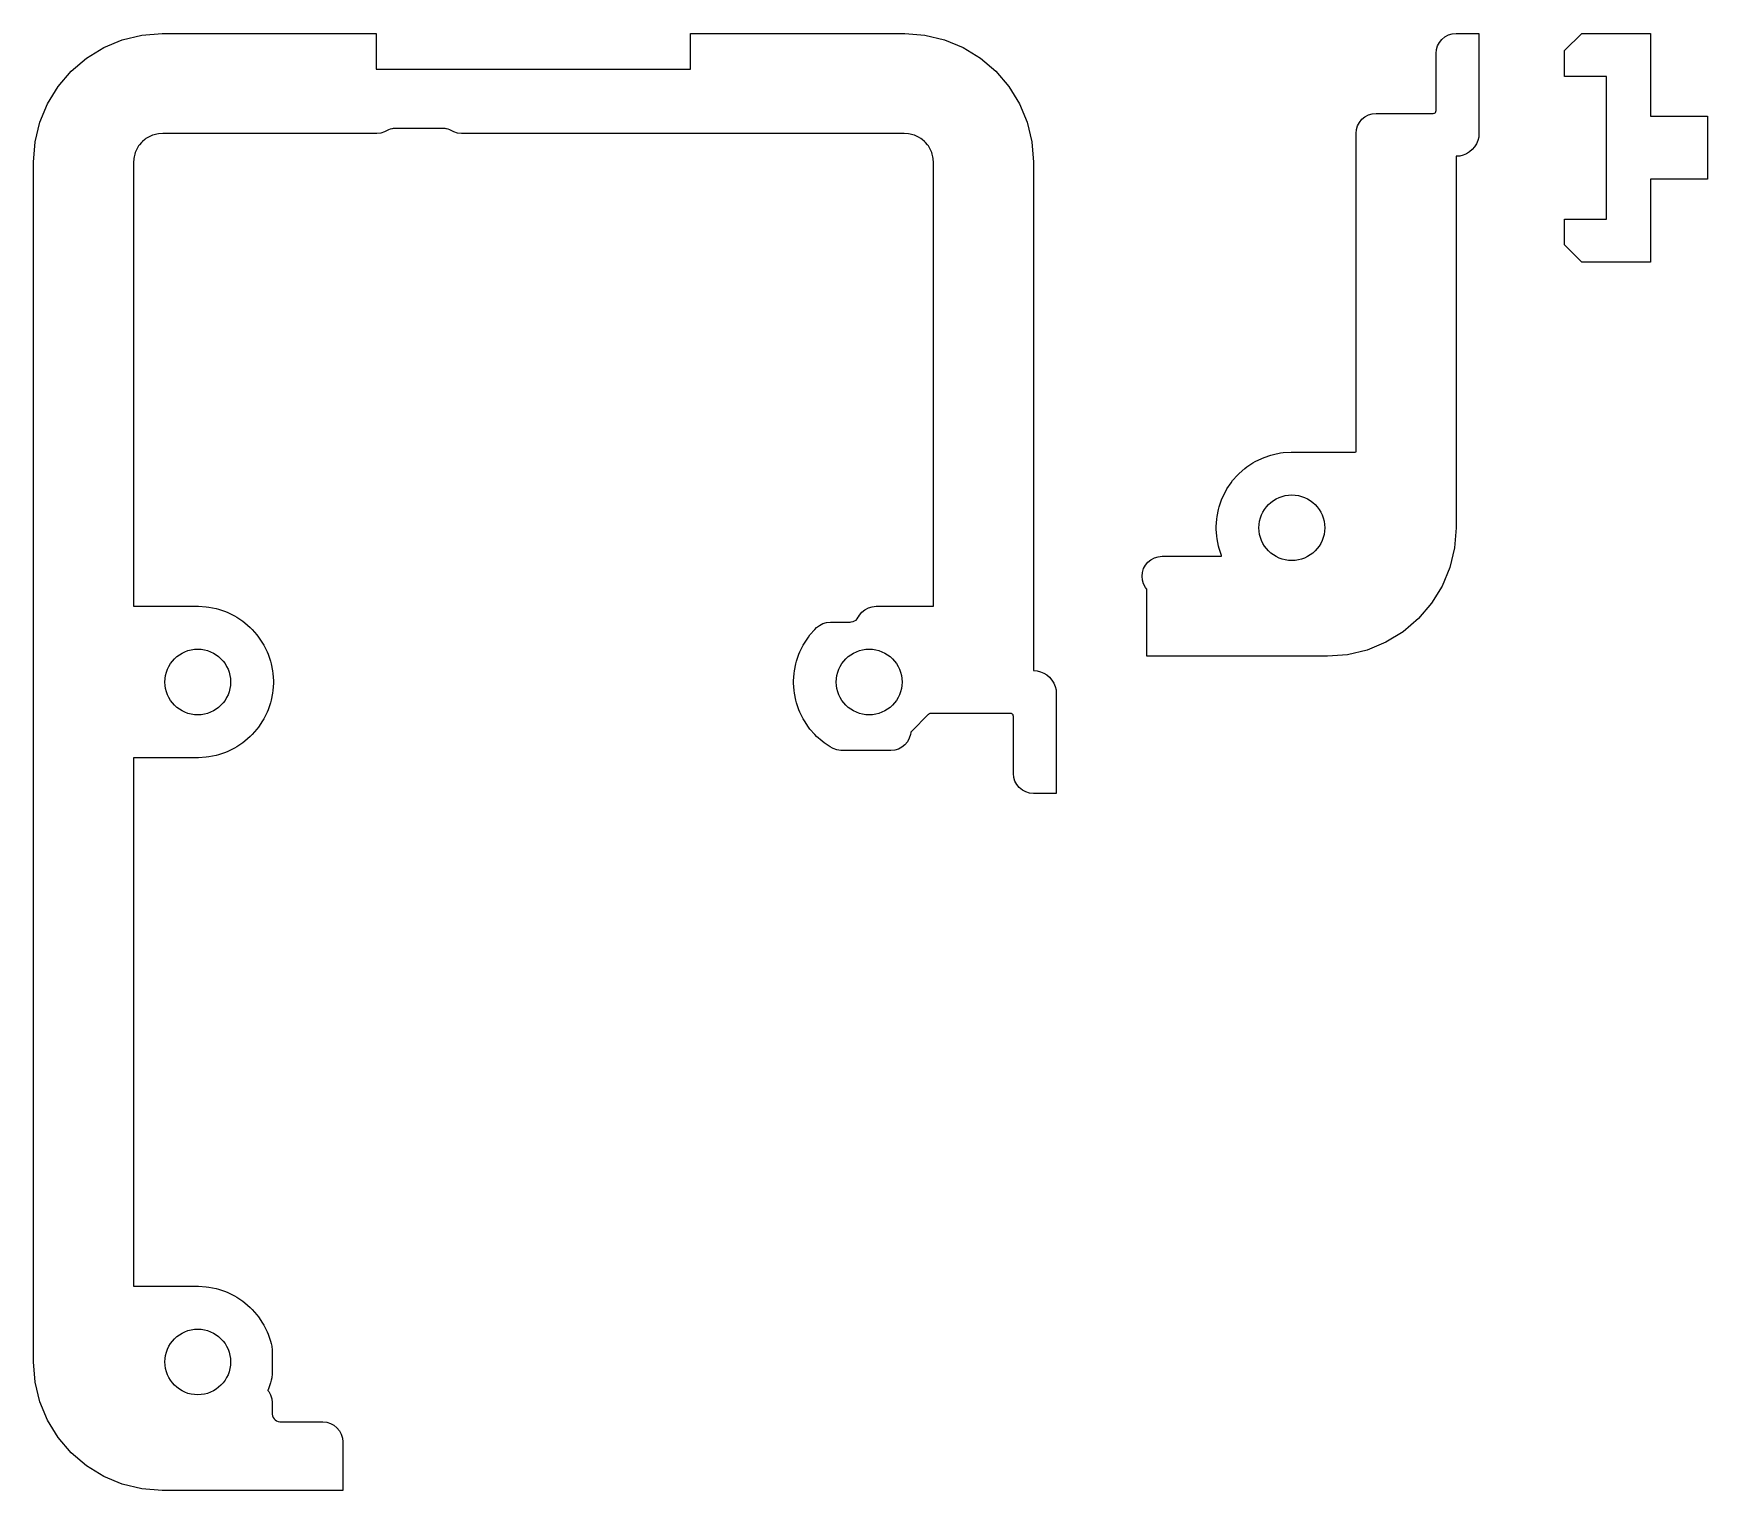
# Model space of a CAD drawing. Header units: metres. Extents: x 3 to 61.6, y -54 to -3.
import ezdxf

# ---------------------------------------------------------------- set-up
doc = ezdxf.new("R2010")
doc.units = ezdxf.units.M

msp = doc.modelspace()

# ---------------------------------------------------------------- linework, layer by layer
at = {"layer": 'CUT'}
for p, q in [((4.855, -3.859), (5.457, -3.49)), ((5.457, -3.49), (6.109, -3.22)), ((6.109, -3.22), (6.796, -3.055)), ((6.796, -3.055), (7.5, -3)), ((7.5, -3), (15, -3)), ((15, -3), (15, -4.25)), ((26, -4.25), (26, -3)), ((26, -3), (33.5, -3)), ((33.5, -3), (34.204, -3.055)), ((34.204, -3.055), (34.891, -3.22)), ((34.891, -3.22), (35.543, -3.49)), ((35.543, -3.49), (36.145, -3.859)), ((52.106, -3.563), (52.146, -3.432)), ((52.146, -3.432), (52.211, -3.311)), ((52.211, -3.311), (52.298, -3.205)), ((52.298, -3.205), (52.404, -3.118)), ((52.404, -3.118), (52.525, -3.053)), ((52.525, -3.053), (52.656, -3.013)), ((52.656, -3.013), (52.793, -3)), ((52.793, -3), (53.593, -3)), ((53.593, -3), (53.593, -6.5)), ((56.593, -3.6), (57.193, -3)), ((57.193, -3), (58.073, -3)), ((58.073, -3), (59.593, -3)), ((59.593, -3), (59.593, -5.9)), ((4.318, -4.318), (4.855, -3.859)), ((36.145, -3.859), (36.682, -4.318)), ((52.093, -3.7), (52.106, -3.563)), ((52.093, -5.683), (52.093, -3.7)), ((56.593, -4.5), (56.593, -3.6)), ((3.859, -4.855), (4.318, -4.318)), ((15, -4.25), (26, -4.25)), ((36.682, -4.318), (37.141, -4.855)), ((58.063, -4.5), (56.593, -4.5)), ((58.063, -9.5), (58.063, -4.5)), ((3.49, -5.457), (3.859, -4.855)), ((37.141, -4.855), (37.51, -5.457)), ((3.22, -6.109), (3.49, -5.457)), ((37.51, -5.457), (37.78, -6.109)), ((49.604, -5.918), (49.725, -5.853)), ((49.725, -5.853), (49.856, -5.813)), ((49.856, -5.813), (49.993, -5.8)), ((49.993, -5.8), (51.976, -5.8)), ((51.976, -5.8), (51.989, -5.799)), ((51.989, -5.799), (52.021, -5.793)), ((52.021, -5.793), (52.039, -5.786)), ((52.039, -5.786), (52.055, -5.775)), ((52.055, -5.775), (52.068, -5.762)), ((52.068, -5.762), (52.079, -5.746)), ((52.079, -5.746), (52.086, -5.728)), ((52.086, -5.728), (52.092, -5.696)), ((52.092, -5.696), (52.093, -5.683)), ((3.055, -6.796), (3.22, -6.109)), ((15.407, -6.382), (15.286, -6.447)), ((15.429, -6.367), (15.407, -6.382)), ((15.407, -6.382), (15.407, -6.382)), ((15.483, -6.345), (15.429, -6.367)), ((15.546, -6.332), (15.483, -6.345)), ((15.553, -6.332), (15.546, -6.332)), ((15.587, -6.33), (15.553, -6.332)), ((17.413, -6.33), (15.587, -6.33)), ((17.447, -6.332), (17.413, -6.33)), ((17.454, -6.332), (17.447, -6.332)), ((17.517, -6.345), (17.454, -6.332)), ((17.571, -6.367), (17.517, -6.345)), ((17.593, -6.382), (17.571, -6.367)), ((17.714, -6.447), (17.593, -6.382)), ((37.78, -6.109), (37.945, -6.796)), ((49.293, -6.5), (49.306, -6.363)), ((49.306, -6.363), (49.346, -6.232)), ((49.346, -6.232), (49.411, -6.111)), ((49.411, -6.111), (49.498, -6.005)), ((49.498, -6.005), (49.604, -5.918)), ((59.593, -5.9), (61.593, -5.9)), ((61.593, -5.9), (61.593, -8.1)), ((3, -7.5), (3.055, -6.796)), ((6.626, -7.024), (6.601, -7.073)), ((6.679, -6.937), (6.626, -7.024)), ((6.711, -6.893), (6.679, -6.937)), ((6.777, -6.816), (6.711, -6.893)), ((6.816, -6.777), (6.777, -6.816)), ((6.893, -6.711), (6.816, -6.777)), ((6.937, -6.679), (6.893, -6.711)), ((7.024, -6.626), (6.937, -6.679)), ((7.073, -6.601), (7.024, -6.626)), ((7.167, -6.562), (7.073, -6.601)), ((7.219, -6.545), (7.167, -6.562)), ((7.317, -6.522), (7.219, -6.545)), ((7.371, -6.513), (7.317, -6.522)), ((7.526, -6.501), (7.371, -6.513)), ((7.553, -6.5), (7.526, -6.501)), ((15.018, -6.5), (7.553, -6.5)), ((15.155, -6.487), (15.018, -6.5)), ((15.286, -6.447), (15.155, -6.487)), ((17.845, -6.487), (17.714, -6.447)), ((17.982, -6.5), (17.845, -6.487)), ((33.447, -6.5), (17.982, -6.5)), ((33.474, -6.501), (33.447, -6.5)), ((33.629, -6.513), (33.474, -6.501)), ((33.683, -6.522), (33.629, -6.513)), ((33.781, -6.545), (33.683, -6.522)), ((33.833, -6.562), (33.781, -6.545)), ((33.927, -6.601), (33.833, -6.562)), ((33.976, -6.626), (33.927, -6.601)), ((34.063, -6.679), (33.976, -6.626)), ((34.107, -6.711), (34.063, -6.679)), ((34.184, -6.777), (34.107, -6.711)), ((34.223, -6.816), (34.184, -6.777)), ((34.289, -6.893), (34.223, -6.816)), ((34.321, -6.937), (34.289, -6.893)), ((34.374, -7.024), (34.321, -6.937)), ((34.399, -7.073), (34.374, -7.024)), ((37.945, -6.796), (38, -7.5)), ((49.293, -17.616), (49.293, -6.5)), ((53.44, -6.97), (53.359, -7.066)), ((53.506, -6.863), (53.44, -6.97)), ((53.554, -6.747), (53.506, -6.863)), ((53.583, -6.625), (53.554, -6.747)), ((53.593, -6.5), (53.583, -6.625)), ((3, -49.5), (3, -7.5)), ((6.501, -7.526), (6.5, -7.553)), ((6.5, -7.553), (6.5, -23.016)), ((6.513, -7.371), (6.501, -7.526)), ((6.522, -7.317), (6.513, -7.371)), ((6.545, -7.219), (6.522, -7.317)), ((6.562, -7.167), (6.545, -7.219)), ((6.601, -7.073), (6.562, -7.167)), ((34.438, -7.167), (34.399, -7.073)), ((34.455, -7.219), (34.438, -7.167)), ((34.478, -7.317), (34.455, -7.219)), ((34.487, -7.371), (34.478, -7.317)), ((34.499, -7.526), (34.487, -7.371)), ((34.5, -7.553), (34.499, -7.526)), ((34.5, -23.016), (34.5, -7.553)), ((38, -7.5), (38, -25.3)), ((52.918, -7.29), (52.793, -7.3)), ((52.793, -7.3), (52.793, -20.3)), ((53.04, -7.261), (52.918, -7.29)), ((53.156, -7.213), (53.04, -7.261)), ((53.263, -7.147), (53.156, -7.213)), ((53.359, -7.066), (53.263, -7.147)), ((61.593, -8.1), (59.593, -8.1)), ((59.593, -8.1), (59.593, -11)), ((56.593, -10.4), (56.593, -9.5)), ((56.593, -9.5), (58.063, -9.5)), ((57.193, -11), (56.593, -10.4)), ((58.063, -11), (57.193, -11)), ((59.593, -11), (58.063, -11)), ((45.468, -18.172), (45.68, -18.031)), ((45.68, -18.031), (45.759, -17.985)), ((45.759, -17.985), (45.988, -17.872)), ((45.988, -17.872), (46.072, -17.837)), ((46.072, -17.837), (46.314, -17.755)), ((46.314, -17.755), (46.402, -17.731)), ((46.402, -17.731), (46.652, -17.682)), ((46.652, -17.682), (46.743, -17.67)), ((46.743, -17.67), (47.02, -17.651)), ((47.02, -17.651), (47.066, -17.65)), ((47.066, -17.65), (49.259, -17.65)), ((49.259, -17.65), (49.29, -17.647)), ((49.29, -17.647), (49.293, -17.616)), ((44.774, -18.937), (44.915, -18.725)), ((44.915, -18.725), (44.971, -18.652)), ((44.971, -18.652), (45.139, -18.461)), ((45.139, -18.461), (45.204, -18.396)), ((45.204, -18.396), (45.395, -18.228)), ((45.395, -18.228), (45.468, -18.172)), ((44.498, -19.571), (44.58, -19.329)), ((44.58, -19.329), (44.615, -19.245)), ((44.615, -19.245), (44.728, -19.016)), ((44.728, -19.016), (44.774, -18.937)), ((44.413, -20), (44.425, -19.909)), ((44.425, -19.909), (44.474, -19.659)), ((44.474, -19.659), (44.498, -19.571)), ((44.396, -20.254), (44.413, -20)), ((44.396, -20.346), (44.396, -20.254)), ((44.413, -20.6), (44.396, -20.346)), ((52.793, -20.3), (52.738, -21.004)), ((44.425, -20.691), (44.413, -20.6)), ((44.474, -20.941), (44.425, -20.691)), ((44.498, -21.029), (44.474, -20.941)), ((44.579, -21.267), (44.498, -21.029)), ((52.738, -21.004), (52.573, -21.691)), ((41.853, -21.732), (41.918, -21.611)), ((41.918, -21.611), (42.005, -21.505)), ((42.005, -21.505), (42.111, -21.418)), ((42.111, -21.418), (42.232, -21.353)), ((42.232, -21.353), (42.363, -21.313)), ((42.363, -21.313), (42.5, -21.3)), ((42.5, -21.3), (44.567, -21.3)), ((44.567, -21.3), (44.578, -21.299)), ((44.578, -21.299), (44.586, -21.297)), ((44.586, -21.297), (44.579, -21.267)), ((41.8, -22), (41.813, -21.863)), ((41.813, -22.137), (41.8, -22)), ((41.813, -21.863), (41.853, -21.732)), ((41.853, -22.268), (41.813, -22.137)), ((52.573, -21.691), (52.303, -22.343)), ((41.918, -22.389), (41.853, -22.268)), ((41.959, -22.444), (41.918, -22.389)), ((41.965, -22.451), (41.959, -22.444)), ((41.968, -22.484), (41.965, -22.451)), ((41.968, -24.8), (41.968, -22.484)), ((52.303, -22.343), (51.934, -22.945)), ((6.5, -23.016), (6.503, -23.047)), ((6.503, -23.047), (6.534, -23.05)), ((6.534, -23.05), (8.727, -23.05)), ((8.727, -23.05), (8.773, -23.051)), ((8.773, -23.051), (9.05, -23.07)), ((9.05, -23.07), (9.141, -23.082)), ((9.141, -23.082), (9.391, -23.131)), ((9.391, -23.131), (9.479, -23.155)), ((9.479, -23.155), (9.721, -23.237)), ((9.721, -23.237), (9.805, -23.272)), ((9.805, -23.272), (10.034, -23.385)), ((10.034, -23.385), (10.113, -23.431)), ((10.113, -23.431), (10.325, -23.572)), ((31.83, -23.489), (31.866, -23.436)), ((31.866, -23.436), (31.874, -23.42)), ((31.874, -23.42), (31.91, -23.361)), ((31.91, -23.361), (31.997, -23.255)), ((31.997, -23.255), (32.103, -23.168)), ((32.103, -23.168), (32.224, -23.103)), ((32.224, -23.103), (32.355, -23.063)), ((32.355, -23.063), (32.492, -23.05)), ((32.492, -23.05), (34.466, -23.05)), ((34.466, -23.05), (34.497, -23.047)), ((34.497, -23.047), (34.5, -23.016)), ((51.934, -22.945), (51.475, -23.482)), ((10.325, -23.572), (10.398, -23.628)), ((10.398, -23.628), (10.589, -23.796)), ((10.589, -23.796), (10.654, -23.861)), ((10.654, -23.861), (10.822, -24.052)), ((30.178, -24.052), (30.346, -23.861)), ((30.346, -23.861), (30.411, -23.796)), ((30.411, -23.796), (30.436, -23.774)), ((30.436, -23.774), (30.509, -23.718)), ((30.509, -23.718), (30.63, -23.653)), ((30.63, -23.653), (30.761, -23.613)), ((30.761, -23.613), (30.898, -23.6)), ((30.898, -23.6), (31.583, -23.6)), ((31.583, -23.6), (31.617, -23.598)), ((31.617, -23.598), (31.624, -23.598)), ((31.624, -23.598), (31.687, -23.585)), ((31.687, -23.585), (31.741, -23.563)), ((31.741, -23.563), (31.789, -23.53)), ((31.789, -23.53), (31.83, -23.489)), ((50.938, -23.941), (50.336, -24.31)), ((51.475, -23.482), (50.938, -23.941)), ((10.822, -24.052), (10.878, -24.125)), ((10.878, -24.125), (11.019, -24.337)), ((11.019, -24.337), (11.065, -24.416)), ((11.065, -24.416), (11.178, -24.645)), ((29.822, -24.645), (29.935, -24.416)), ((29.935, -24.416), (29.981, -24.337)), ((29.981, -24.337), (30.122, -24.125)), ((30.122, -24.125), (30.178, -24.052)), ((49.684, -24.58), (48.997, -24.745)), ((50.336, -24.31), (49.684, -24.58)), ((11.178, -24.645), (11.213, -24.729)), ((11.213, -24.729), (11.295, -24.971)), ((11.295, -24.971), (11.319, -25.059)), ((11.319, -25.059), (11.368, -25.309)), ((29.632, -25.309), (29.681, -25.059)), ((29.681, -25.059), (29.705, -24.971)), ((29.705, -24.971), (29.787, -24.729)), ((29.787, -24.729), (29.822, -24.645)), ((48.293, -24.8), (41.968, -24.8)), ((48.997, -24.745), (48.293, -24.8)), ((11.368, -25.309), (11.38, -25.4)), ((11.38, -25.4), (11.397, -25.654)), ((11.397, -25.746), (11.38, -26)), ((11.397, -25.654), (11.397, -25.746)), ((29.603, -25.654), (29.62, -25.4)), ((29.603, -25.746), (29.603, -25.654)), ((29.62, -26), (29.603, -25.746)), ((29.62, -25.4), (29.632, -25.309)), ((38, -25.3), (38.125, -25.31)), ((38.125, -25.31), (38.247, -25.339)), ((38.247, -25.339), (38.363, -25.387)), ((38.363, -25.387), (38.47, -25.453)), ((38.47, -25.453), (38.566, -25.534)), ((38.566, -25.534), (38.647, -25.63)), ((38.647, -25.63), (38.713, -25.737)), ((38.713, -25.737), (38.761, -25.853)), ((11.319, -26.341), (11.295, -26.429)), ((11.368, -26.091), (11.319, -26.341)), ((11.38, -26), (11.368, -26.091)), ((29.632, -26.091), (29.62, -26)), ((29.681, -26.341), (29.632, -26.091)), ((29.705, -26.429), (29.681, -26.341)), ((38.761, -25.853), (38.79, -25.975)), ((38.79, -25.975), (38.8, -26.1)), ((38.8, -26.1), (38.8, -29.6)), ((11.178, -26.755), (11.065, -26.984)), ((11.213, -26.671), (11.178, -26.755)), ((11.295, -26.429), (11.213, -26.671)), ((29.787, -26.671), (29.705, -26.429)), ((29.822, -26.755), (29.787, -26.671)), ((29.935, -26.984), (29.822, -26.755)), ((34.317, -26.841), (33.741, -27.417)), ((34.327, -26.833), (34.317, -26.841)), ((34.354, -26.814), (34.327, -26.833)), ((34.372, -26.807), (34.354, -26.814)), ((34.404, -26.801), (34.372, -26.807)), ((34.417, -26.8), (34.404, -26.801)), ((37.183, -26.8), (34.417, -26.8)), ((37.196, -26.801), (37.183, -26.8)), ((37.228, -26.807), (37.196, -26.801)), ((37.246, -26.814), (37.228, -26.807)), ((37.262, -26.825), (37.246, -26.814)), ((37.275, -26.838), (37.262, -26.825)), ((37.286, -26.854), (37.275, -26.838)), ((37.293, -26.872), (37.286, -26.854)), ((37.299, -26.904), (37.293, -26.872)), ((37.3, -26.917), (37.299, -26.904)), ((37.3, -28.9), (37.3, -26.917)), ((10.822, -27.348), (10.654, -27.539)), ((10.878, -27.275), (10.822, -27.348)), ((11.019, -27.063), (10.878, -27.275)), ((11.065, -26.984), (11.019, -27.063)), ((29.981, -27.063), (29.935, -26.984)), ((30.122, -27.275), (29.981, -27.063)), ((30.178, -27.348), (30.122, -27.275)), ((30.346, -27.539), (30.178, -27.348)), ((33.694, -27.537), (33.654, -27.668)), ((33.707, -27.472), (33.694, -27.537)), ((33.694, -27.537), (33.694, -27.537)), ((33.714, -27.454), (33.707, -27.472)), ((33.733, -27.427), (33.714, -27.454)), ((33.741, -27.417), (33.733, -27.427)), ((10.034, -28.015), (9.805, -28.128)), ((10.113, -27.969), (10.034, -28.015)), ((10.325, -27.828), (10.113, -27.969)), ((10.398, -27.772), (10.325, -27.828)), ((10.589, -27.604), (10.398, -27.772)), ((10.654, -27.539), (10.589, -27.604)), ((30.411, -27.604), (30.346, -27.539)), ((30.602, -27.772), (30.411, -27.604)), ((30.675, -27.828), (30.602, -27.772)), ((30.887, -27.969), (30.675, -27.828)), ((30.966, -28.015), (30.887, -27.969)), ((30.992, -28.028), (30.966, -28.015)), ((31.12, -28.076), (30.992, -28.028)), ((31.255, -28.099), (31.12, -28.076)), ((31.301, -28.1), (31.255, -28.099)), ((33.008, -28.1), (31.301, -28.1)), ((33.144, -28.087), (33.008, -28.1)), ((33.276, -28.047), (33.144, -28.087)), ((33.397, -27.982), (33.276, -28.047)), ((33.503, -27.895), (33.397, -27.982)), ((33.59, -27.789), (33.503, -27.895)), ((33.654, -27.668), (33.59, -27.789)), ((6.503, -28.353), (6.5, -28.384)), ((6.5, -28.384), (6.5, -46.816)), ((6.534, -28.35), (6.503, -28.353)), ((8.727, -28.35), (6.534, -28.35)), ((8.773, -28.349), (8.727, -28.35)), ((9.05, -28.33), (8.773, -28.349)), ((9.141, -28.318), (9.05, -28.33)), ((9.391, -28.269), (9.141, -28.318)), ((9.479, -28.245), (9.391, -28.269)), ((9.721, -28.163), (9.479, -28.245)), ((9.805, -28.128), (9.721, -28.163)), ((37.313, -29.037), (37.3, -28.9)), ((37.353, -29.168), (37.313, -29.037)), ((37.418, -29.289), (37.353, -29.168)), ((37.505, -29.395), (37.418, -29.289)), ((37.611, -29.482), (37.505, -29.395)), ((37.732, -29.547), (37.611, -29.482)), ((37.863, -29.587), (37.732, -29.547)), ((38, -29.6), (37.863, -29.587)), ((38.8, -29.6), (38, -29.6)), ((6.5, -46.816), (6.503, -46.847)), ((6.503, -46.847), (6.534, -46.85)), ((6.534, -46.85), (8.727, -46.85)), ((8.727, -46.85), (8.773, -46.851)), ((8.773, -46.851), (9.05, -46.87)), ((9.05, -46.87), (9.141, -46.882)), ((9.141, -46.882), (9.391, -46.931)), ((9.391, -46.931), (9.479, -46.955)), ((9.479, -46.955), (9.721, -47.037)), ((9.721, -47.037), (9.805, -47.072)), ((9.805, -47.072), (10.034, -47.185)), ((10.034, -47.185), (10.113, -47.231)), ((10.113, -47.231), (10.325, -47.372)), ((10.325, -47.372), (10.398, -47.428)), ((10.398, -47.428), (10.589, -47.596)), ((10.589, -47.596), (10.654, -47.661)), ((10.654, -47.661), (10.822, -47.852)), ((10.822, -47.852), (10.878, -47.925)), ((10.878, -47.925), (11.019, -48.137)), ((11.019, -48.137), (11.065, -48.216)), ((11.065, -48.216), (11.178, -48.445)), ((11.178, -48.445), (11.213, -48.529)), ((11.213, -48.529), (11.295, -48.771)), ((11.295, -48.771), (11.319, -48.859)), ((11.319, -48.859), (11.337, -48.949)), ((11.337, -48.949), (11.337, -48.949)), ((11.337, -48.949), (11.35, -49.086)), ((11.35, -49.086), (11.35, -49.914)), ((3.055, -50.204), (3, -49.5)), ((3.22, -50.891), (3.055, -50.204)), ((11.295, -50.229), (11.21, -50.478)), ((11.319, -50.141), (11.295, -50.229)), ((11.337, -50.051), (11.319, -50.141)), ((11.35, -49.914), (11.337, -50.051)), ((3.49, -51.543), (3.22, -50.891)), ((11.208, -50.489), (11.207, -50.499)), ((11.207, -50.499), (11.21, -50.505)), ((11.21, -50.478), (11.208, -50.489)), ((11.21, -50.505), (11.232, -50.535)), ((11.232, -50.535), (11.297, -50.656)), ((11.297, -50.656), (11.337, -50.788)), ((11.337, -50.788), (11.35, -50.924)), ((11.35, -50.924), (11.35, -51.283)), ((3.859, -52.145), (3.49, -51.543)), ((11.35, -51.283), (11.352, -51.317)), ((11.352, -51.317), (11.352, -51.324)), ((11.352, -51.324), (11.365, -51.387)), ((11.365, -51.387), (11.387, -51.441)), ((11.387, -51.441), (11.42, -51.489)), ((11.42, -51.489), (11.461, -51.53)), ((11.461, -51.53), (11.509, -51.563)), ((4.318, -52.682), (3.859, -52.145)), ((11.509, -51.563), (11.563, -51.585)), ((11.563, -51.585), (11.626, -51.598)), ((11.626, -51.598), (11.633, -51.598)), ((11.633, -51.598), (11.667, -51.6)), ((11.667, -51.6), (13.125, -51.6)), ((13.125, -51.6), (13.262, -51.613)), ((13.262, -51.613), (13.393, -51.653)), ((13.393, -51.653), (13.514, -51.718)), ((13.514, -51.718), (13.62, -51.805)), ((13.62, -51.805), (13.707, -51.911)), ((13.707, -51.911), (13.772, -52.032)), ((13.772, -52.032), (13.812, -52.163)), ((4.855, -53.141), (4.318, -52.682)), ((13.812, -52.163), (13.825, -52.3)), ((13.825, -52.3), (13.825, -54)), ((5.457, -53.51), (4.855, -53.141)), ((6.109, -53.78), (5.457, -53.51)), ((6.796, -53.945), (6.109, -53.78)), ((7.5, -54), (6.796, -53.945)), ((13.825, -54), (7.5, -54))]:
    msp.add_line(p, q, dxfattribs=at)
for centre in [(47.043, -20.3), (8.75, -25.7), (32.25, -25.7), (8.75, -49.5)]:
    msp.add_circle(centre, 1.15, dxfattribs=at)

doc.saveas('drawing.dxf')
